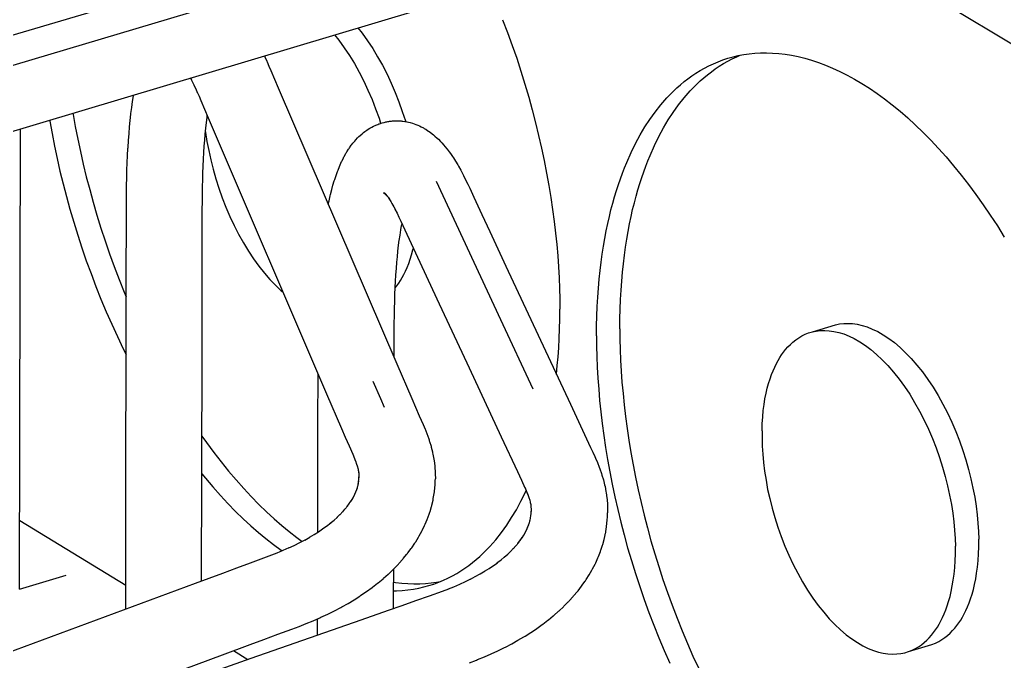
# Model space of a CAD drawing. Header units: millimetres. Extents: x -320 to 345, y -425 to 415.
# Drawn here: x 60.9 to 163.7, y -141.6 to -74.6 of the extents above; entities that cross this region are included whole.
import ezdxf

# ---------------------------------------------------------------- set-up
doc = ezdxf.new("R2010")
doc.units = ezdxf.units.MM
doc.layers.add('VISIBLE', color=7, linetype='Continuous')

msp = doc.modelspace()

# ---------------------------------------------------------------- linework, layer by layer
at = {"layer": 'VISIBLE'}
for p, q in [((-13.68, -98.24), (301.12, -4.14)), ((-13.68, -101.41), (304.65, -6.23)), ((-13.68, -108.3), (304.6, -13.06)), ((139.92, -62.33), (237.26, -120.94)), ((111.28, -74.58), (111.79, -75.92)), ((96.16, -75.43), (96.61, -76)), ((96.61, -76), (97.17, -76.77)), ((111.79, -75.92), (112.28, -77.26)), ((93.72, -76.16), (94.18, -76.73)), ((94.18, -76.73), (94.73, -77.5)), ((97.17, -76.77), (97.71, -77.58)), ((94.73, -77.5), (95.28, -78.31)), ((97.71, -77.58), (98.23, -78.44)), ((112.28, -77.26), (112.75, -78.61)), ((137.02, -78.14), (137.61, -78.08)), ((137.61, -78.08), (138.22, -78.05)), ((138.22, -78.05), (138.83, -78.04)), ((138.83, -78.04), (139.47, -78.06)), ((139.47, -78.06), (140.11, -78.11)), ((140.11, -78.11), (140.77, -78.18)), ((86.4, -78.35), (86.45, -78.46)), ((86.45, -78.46), (86.65, -78.9)), ((86.65, -78.9), (86.69, -78.98)), ((86.69, -78.98), (86.88, -79.43)), ((95.28, -78.31), (95.8, -79.17)), ((98.23, -78.44), (98.73, -79.33)), ((112.75, -78.61), (113.19, -79.96)), ((133.29, -79.18), (133.78, -78.97)), ((133.78, -78.97), (134.28, -78.78)), ((134.28, -78.78), (134.8, -78.61)), ((134.34, -79.17), (134.79, -78.91)), ((134.79, -78.91), (135.25, -78.67)), ((134.8, -78.61), (135.34, -78.46)), ((134.8, -78.61), (134.8, -78.61)), ((135.25, -78.67), (135.73, -78.45)), ((135.34, -78.46), (135.88, -78.33)), ((135.73, -78.45), (136.09, -78.29)), ((135.88, -78.33), (136.45, -78.23)), ((136.45, -78.23), (137.02, -78.14)), ((140.77, -78.18), (141.44, -78.29)), ((141.44, -78.29), (142.13, -78.43)), ((142.13, -78.43), (142.83, -78.6)), ((142.83, -78.6), (143.54, -78.81)), ((143.54, -78.81), (144.26, -79.05)), ((144.26, -79.05), (144.99, -79.32)), ((144.26, -79.05), (144.99, -79.32)), ((86.88, -79.43), (87.08, -79.89)), ((87.08, -79.89), (87.47, -80.8)), ((95.8, -79.17), (96.3, -80.06)), ((96.3, -80.06), (96.77, -80.99)), ((98.73, -79.33), (99.21, -80.26)), ((113.19, -79.96), (113.61, -81.31)), ((113.19, -79.96), (113.61, -81.31)), ((131.04, -80.45), (131.46, -80.17)), ((131.46, -80.17), (131.9, -79.9)), ((131.9, -79.9), (132.35, -79.64)), ((132.35, -79.64), (132.81, -79.4)), ((132.67, -80.32), (133.07, -80.01)), ((132.81, -79.4), (133.29, -79.18)), ((133.07, -80.01), (133.48, -79.72)), ((133.48, -79.72), (133.9, -79.44)), ((133.9, -79.44), (134.34, -79.17)), ((144.99, -79.32), (145.73, -79.63)), ((144.99, -79.32), (145.73, -79.63)), ((145.73, -79.63), (146.49, -79.98)), ((146.49, -79.98), (147.25, -80.36)), ((146.49, -79.98), (147.25, -80.36)), ((78.67, -80.66), (78.78, -80.87)), ((78.72, -80.75), (78.9, -81.1)), ((78.72, -80.75), (78.72, -80.75)), ((78.9, -81.1), (79.07, -81.44)), ((87.47, -80.8), (87.85, -81.71)), ((96.77, -80.99), (97.22, -81.94)), ((99.21, -80.26), (99.65, -81.21)), ((99.65, -81.21), (100.07, -82.18)), ((129.85, -81.37), (130.23, -81.05)), ((130.23, -81.05), (130.63, -80.74)), ((130.63, -80.74), (131.04, -80.45)), ((131.55, -81.3), (131.91, -80.97)), ((131.91, -80.97), (132.29, -80.64)), ((132.29, -80.64), (132.67, -80.32)), ((147.25, -80.36), (148.02, -80.78)), ((148.02, -80.78), (148.8, -81.24)), ((148.02, -80.78), (148.8, -81.24)), ((79.05, -81.4), (79.24, -81.81)), ((79.05, -81.4), (79.05, -81.4)), ((79.24, -81.81), (79.4, -82.17)), ((79.39, -82.15), (79.58, -82.58)), ((79.39, -82.15), (79.39, -82.15)), ((87.85, -81.71), (100.24, -110.52)), ((97.22, -81.94), (97.64, -82.91)), ((100.07, -82.18), (100.45, -83.16)), ((113.61, -81.31), (114, -82.66)), ((128.77, -82.38), (129.12, -82.03)), ((129.12, -82.03), (129.48, -81.7)), ((129.48, -81.7), (129.85, -81.37)), ((130.23, -82.73), (130.87, -82)), ((130.87, -82), (131.21, -81.65)), ((131.21, -81.65), (131.55, -81.3)), ((148.8, -81.24), (149.58, -81.74)), ((149.58, -81.74), (150.37, -82.28)), ((72.55, -83.74), (72.63, -83.13)), ((72.63, -83.13), (72.72, -82.53)), ((72.72, -82.53), (72.73, -82.46)), ((72.73, -82.46), (72.73, -82.44)), ((79.58, -82.58), (79.77, -83.02)), ((79.77, -83.02), (80.15, -83.92)), ((97.64, -82.91), (98.02, -83.89)), ((100.45, -83.16), (100.8, -84.15)), ((114, -82.66), (114.37, -84)), ((127.8, -83.46), (128.43, -82.73)), ((128.43, -82.73), (128.77, -82.38)), ((129.64, -83.48), (130.23, -82.73)), ((150.37, -82.28), (151.16, -82.86)), ((150.37, -82.28), (151.16, -82.86)), ((151.16, -82.86), (151.96, -83.48)), ((72.47, -84.38), (72.55, -83.74)), ((80.15, -83.92), (80.54, -84.83)), ((98.02, -83.89), (98.37, -84.88)), ((100.8, -84.15), (101.12, -85.15)), ((114.37, -84), (114.72, -85.34)), ((126.65, -84.99), (127.2, -84.22)), ((127.2, -84.22), (127.8, -83.46)), ((128.57, -85.05), (129.08, -84.26)), ((129.08, -84.26), (129.64, -83.48)), ((151.96, -83.48), (152.77, -84.14)), ((151.96, -83.48), (152.77, -84.14)), ((152.77, -84.14), (153.57, -84.83)), ((63.98, -85.06), (64, -85.19)), ((64, -85.19), (64.23, -86.47)), ((66.41, -84.33), (66.43, -84.47)), ((66.43, -84.47), (66.66, -85.75)), ((72.33, -85.78), (72.39, -85.1)), ((72.39, -85.1), (72.46, -84.45)), ((72.46, -84.45), (72.47, -84.38)), ((80.29, -85.89), (80.35, -85.32)), ((80.35, -85.35), (80.42, -84.77)), ((80.42, -84.77), (80.44, -84.6)), ((80.54, -84.83), (92.9, -113.65)), ((98.37, -84.88), (98.54, -85.4)), ((98.7, -85.35), (98.91, -85.3)), ((98.91, -85.3), (99, -85.27)), ((99, -85.27), (99.1, -85.25)), ((99.1, -85.25), (99.19, -85.23)), ((99.19, -85.23), (99.29, -85.22)), ((99.29, -85.22), (99.38, -85.2)), ((99.38, -85.2), (99.47, -85.19)), ((99.47, -85.19), (99.69, -85.16)), ((99.69, -85.16), (99.78, -85.15)), ((99.78, -85.15), (99.88, -85.15)), ((99.88, -85.15), (99.97, -85.14)), ((99.97, -85.14), (100.07, -85.14)), ((100.07, -85.14), (100.16, -85.14)), ((100.16, -85.14), (100.38, -85.14)), ((100.38, -85.14), (100.48, -85.14)), ((100.48, -85.14), (100.57, -85.15)), ((100.57, -85.15), (100.67, -85.15)), ((100.67, -85.15), (100.76, -85.16)), ((100.76, -85.16), (100.86, -85.18)), ((100.86, -85.18), (101.08, -85.21)), ((101.08, -85.21), (101.17, -85.22)), ((101.12, -85.15), (101.14, -85.22)), ((101.17, -85.22), (101.26, -85.24)), ((101.26, -85.24), (101.45, -85.28)), ((101.45, -85.28), (101.63, -85.33)), ((101.63, -85.33), (101.86, -85.39)), ((126.13, -85.78), (126.65, -84.99)), ((128.08, -85.88), (128.57, -85.05)), ((153.57, -84.83), (154.37, -85.57)), ((60.85, -134.04), (60.92, -85.97)), ((66.66, -85.75), (66.91, -87.04)), ((72.27, -86.47), (72.33, -85.78)), ((80.23, -86.52), (80.29, -85.89)), ((80.25, -86.28), (80.27, -86.37)), ((80.35, -85.35), (80.35, -85.35)), ((96.75, -86.37), (96.9, -86.26)), ((96.9, -86.26), (97.1, -86.12)), ((97.1, -86.12), (97.25, -86.01)), ((97.25, -86.01), (97.41, -85.91)), ((97.41, -85.91), (97.62, -85.8)), ((97.62, -85.8), (97.78, -85.71)), ((97.78, -85.71), (97.96, -85.63)), ((97.96, -85.63), (98.04, -85.59)), ((98.04, -85.59), (98.25, -85.51)), ((98.25, -85.51), (98.34, -85.47)), ((98.34, -85.47), (98.43, -85.44)), ((98.43, -85.44), (98.52, -85.41)), ((98.52, -85.41), (98.61, -85.38)), ((98.61, -85.38), (98.7, -85.35)), ((101.86, -85.39), (102.04, -85.45)), ((102.04, -85.45), (102.21, -85.51)), ((102.21, -85.51), (102.44, -85.6)), ((102.44, -85.6), (102.61, -85.68)), ((102.61, -85.68), (102.78, -85.76)), ((102.78, -85.76), (103, -85.88)), ((103, -85.88), (103.08, -85.93)), ((103.08, -85.93), (103.17, -85.97)), ((103.17, -85.97), (103.25, -86.02)), ((103.25, -86.02), (103.47, -86.17)), ((103.47, -86.17), (103.55, -86.22)), ((103.55, -86.22), (103.7, -86.33)), ((103.7, -86.33), (103.93, -86.5)), ((114.72, -85.34), (115.04, -86.67)), ((114.72, -85.34), (115.04, -86.67)), ((125.64, -86.61), (126.13, -85.78)), ((127.6, -86.77), (128.08, -85.88)), ((154.37, -85.57), (155.18, -86.35)), ((155.18, -86.35), (155.98, -87.16)), ((64.23, -86.47), (64.48, -87.77)), ((66.91, -87.04), (67.19, -88.34)), ((72.17, -87.91), (72.21, -87.18)), ((72.21, -87.18), (72.27, -86.47)), ((80.13, -87.77), (80.18, -87.15)), ((80.17, -87.17), (80.23, -86.52)), ((80.17, -87.17), (80.17, -87.17)), ((80.27, -86.37), (80.41, -87.3)), ((80.41, -87.3), (80.59, -88.25)), ((95.64, -87.48), (95.83, -87.26)), ((95.83, -87.26), (95.95, -87.12)), ((95.95, -87.12), (96.14, -86.92)), ((96.14, -86.92), (96.27, -86.79)), ((96.27, -86.79), (96.41, -86.66)), ((96.41, -86.66), (96.6, -86.49)), ((96.6, -86.49), (96.75, -86.37)), ((103.93, -86.5), (104.07, -86.62)), ((104.07, -86.62), (104.21, -86.74)), ((104.21, -86.74), (104.44, -86.94)), ((104.44, -86.94), (104.57, -87.07)), ((104.57, -87.07), (104.79, -87.29)), ((104.79, -87.29), (104.92, -87.43)), ((115.04, -86.67), (115.34, -87.99)), ((115.04, -86.67), (115.34, -87.99)), ((125.16, -87.5), (125.64, -86.61)), ((127.12, -87.73), (127.6, -86.77)), ((155.98, -87.16), (156.78, -88.02)), ((64.48, -87.77), (64.76, -89.07)), ((67.19, -88.34), (67.49, -89.66)), ((72.12, -88.77), (72.16, -88.03)), ((72.16, -88.03), (72.17, -87.91)), ((80.08, -88.45), (80.13, -87.77)), ((80.59, -88.25), (80.8, -89.22)), ((94.97, -88.45), (95.02, -88.38)), ((95.02, -88.38), (95.19, -88.1)), ((95.19, -88.1), (95.24, -88.03)), ((95.24, -88.03), (95.29, -87.95)), ((95.29, -87.95), (95.47, -87.7)), ((95.47, -87.7), (95.53, -87.63)), ((95.53, -87.63), (95.64, -87.48)), ((104.92, -87.43), (105.14, -87.68)), ((105.14, -87.68), (105.26, -87.82)), ((105.26, -87.82), (105.49, -88.09)), ((105.49, -88.09), (105.71, -88.39)), ((105.71, -88.39), (105.82, -88.54)), ((115.34, -87.99), (115.62, -89.3)), ((124.69, -88.46), (125.16, -87.5)), ((126.67, -88.77), (127.12, -87.73)), ((156.78, -88.02), (157.58, -88.91)), ((64.76, -89.07), (65.06, -90.39)), ((72.08, -89.53), (72.12, -88.77)), ((80.01, -89.86), (80.05, -89.14)), ((80.05, -89.14), (80.08, -88.45)), ((80.8, -89.22), (81.05, -90.2)), ((94.31, -89.75), (94.47, -89.4)), ((94.47, -89.4), (94.51, -89.32)), ((94.51, -89.32), (94.67, -88.99)), ((94.67, -88.99), (94.71, -88.91)), ((94.71, -88.91), (94.76, -88.83)), ((94.76, -88.83), (94.92, -88.53)), ((94.92, -88.53), (94.97, -88.45)), ((105.82, -88.54), (106.04, -88.86)), ((106.04, -88.86), (106.14, -89.01)), ((106.14, -89.01), (106.36, -89.37)), ((106.36, -89.37), (106.59, -89.75)), ((115.62, -89.3), (115.87, -90.6)), ((124.23, -89.5), (124.69, -88.46)), ((126.22, -89.88), (126.44, -89.31)), ((126.44, -89.31), (126.67, -88.77)), ((157.58, -88.91), (158.37, -89.84)), ((65.06, -90.39), (65.38, -91.71)), ((67.49, -89.66), (67.81, -90.98)), ((72.03, -91.09), (72.05, -90.31)), ((72.05, -90.31), (72.08, -89.53)), ((79.98, -90.59), (80.01, -89.86)), ((81.05, -90.2), (81.33, -91.19)), ((93.89, -90.84), (94.03, -90.45)), ((94.03, -90.45), (94.09, -90.28)), ((94.09, -90.28), (94.24, -89.91)), ((94.24, -89.91), (94.31, -89.75)), ((106.59, -89.75), (106.68, -89.89)), ((106.68, -89.89), (106.9, -90.29)), ((106.9, -90.29), (107.12, -90.71)), ((123.79, -90.61), (124.01, -90.04)), ((124.01, -90.04), (124.23, -89.5)), ((125.8, -91.07), (126.01, -90.46)), ((126.01, -90.46), (126.22, -89.88)), ((158.37, -89.84), (159.15, -90.8)), ((67.81, -90.98), (68.16, -92.32)), ((72.01, -91.89), (72.03, -91.09)), ((79.95, -92.04), (79.96, -91.28)), ((79.96, -91.28), (79.99, -90.54)), ((79.98, -90.59), (79.98, -90.59)), ((81.33, -91.19), (81.64, -92.18)), ((93.56, -91.87), (93.7, -91.42)), ((93.7, -91.42), (93.75, -91.26)), ((93.75, -91.26), (93.89, -90.84)), ((104.35, -91.46), (111.07, -105.9)), ((107.12, -90.71), (107.19, -90.86)), ((107.19, -90.86), (107.41, -91.29)), ((107.41, -91.29), (107.63, -91.74)), ((115.87, -90.6), (116.1, -91.88)), ((123.36, -91.8), (123.57, -91.19)), ((123.57, -91.19), (123.79, -90.61)), ((125.6, -91.69), (125.8, -91.07)), ((159.15, -90.8), (159.93, -91.8)), ((65.38, -91.71), (65.73, -93.04)), ((68.16, -92.32), (68.53, -93.65)), ((72, -92.7), (72.01, -91.89)), ((79.94, -92.82), (79.95, -92.04)), ((81.64, -92.18), (81.99, -93.17)), ((93.31, -92.82), (93.43, -92.33)), ((93.43, -92.33), (93.56, -91.87)), ((107.63, -91.74), (107.84, -92.19)), ((107.84, -92.19), (108.26, -93.1)), ((116.1, -91.88), (116.31, -93.15)), ((122.97, -93.07), (123.16, -92.42)), ((123.16, -92.42), (123.36, -91.8)), ((125.21, -93.01), (125.4, -92.34)), ((125.4, -92.34), (125.6, -91.69)), ((159.93, -91.8), (160.7, -92.83)), ((65.73, -93.04), (66.1, -94.38)), ((71.99, -93.51), (72, -92.7)), ((71.99, -94.33), (71.99, -93.51)), ((79.93, -93.6), (79.94, -92.82)), ((81.99, -93.17), (82.38, -94.15)), ((81.99, -93.17), (82.38, -94.15)), ((93.07, -93.85), (93.15, -93.49)), ((93.15, -93.49), (93.27, -92.98)), ((93.27, -92.98), (93.31, -92.82)), ((98.84, -92.61), (99, -92.75)), ((98.84, -92.61), (98.84, -92.61)), ((98.89, -92.64), (99.05, -92.8)), ((98.89, -92.64), (98.89, -92.64)), ((98.91, -92.69), (99.01, -92.76)), ((98.91, -92.69), (98.91, -92.69)), ((98.94, -92.7), (99, -92.75)), ((98.94, -92.7), (98.94, -92.7)), ((98.96, -92.7), (99.13, -92.89)), ((98.96, -92.7), (98.96, -92.7)), ((99.03, -92.77), (99.22, -93)), ((99.03, -92.77), (99.03, -92.77)), ((99.22, -93), (99.32, -93.13)), ((99.31, -93.12), (99.45, -93.32)), ((99.31, -93.12), (99.31, -93.12)), ((99.41, -93.26), (99.61, -93.57)), ((99.41, -93.26), (99.41, -93.26)), ((99.52, -93.42), (99.72, -93.76)), ((99.52, -93.42), (99.52, -93.42)), ((108.26, -93.1), (109.1, -94.91)), ((116.31, -93.15), (116.5, -94.41)), ((122.78, -93.74), (122.97, -93.07)), ((125.03, -93.7), (125.21, -93.01)), ((160.7, -92.83), (161.46, -93.9)), ((66.1, -94.38), (66.49, -95.72)), ((68.53, -93.65), (68.92, -95)), ((71.99, -95.15), (71.99, -94.33)), ((79.92, -94.4), (79.93, -93.6)), ((79.92, -95.2), (79.92, -94.4)), ((82.38, -94.15), (82.79, -95.12)), ((99.72, -93.76), (99.92, -94.13)), ((99.92, -94.13), (100.08, -94.43)), ((100.04, -94.36), (100.25, -94.77)), ((100.04, -94.36), (100.04, -94.36)), ((116.5, -94.41), (116.66, -95.64)), ((122.42, -95.15), (122.59, -94.43)), ((122.59, -94.43), (122.78, -93.74)), ((124.69, -95.15), (124.85, -94.41)), ((124.85, -94.41), (125.03, -93.7)), ((161.46, -93.9), (162.2, -95)), ((68.92, -95), (69.34, -96.34)), ((71.99, -95.97), (71.99, -95.15)), ((79.92, -96.01), (79.92, -95.2)), ((82.79, -95.12), (83.24, -96.07)), ((100.25, -94.77), (100.45, -95.19)), ((100.45, -95.19), (100.66, -95.62)), ((109.1, -94.91), (109.94, -96.71)), ((122.25, -95.88), (122.42, -95.15)), ((124.53, -95.91), (124.69, -95.15)), ((162.2, -95), (162.94, -96.12)), ((66.49, -95.72), (66.91, -97.07)), ((69.34, -96.34), (69.78, -97.69)), ((71.99, -97.6), (71.99, -95.97)), ((79.92, -97.63), (79.92, -96.01)), ((83.24, -96.07), (83.71, -96.99)), ((100.57, -97.07), (100.66, -96.53)), ((100.66, -95.62), (101.07, -96.51)), ((100.66, -96.53), (100.73, -96.09)), ((100.72, -96.15), (100.78, -95.88)), ((100.72, -96.15), (100.72, -96.15)), ((101.07, -96.51), (104.42, -103.72)), ((116.66, -95.64), (116.8, -96.86)), ((122.09, -96.64), (122.25, -95.88)), ((124.38, -96.69), (124.53, -95.91)), ((162.94, -96.12), (163.66, -97.28)), ((66.91, -97.07), (67.35, -98.41)), ((71.98, -99.23), (71.99, -97.6)), ((79.92, -99.26), (79.92, -97.63)), ((83.71, -96.99), (84.21, -97.88)), ((100.42, -98.14), (100.49, -97.62)), ((100.49, -97.63), (100.57, -97.07)), ((100.49, -97.63), (100.49, -97.63)), ((109.94, -96.71), (111.62, -100.32)), ((116.8, -96.86), (116.93, -98.06)), ((116.8, -96.86), (116.93, -98.06)), ((121.8, -98.23), (121.94, -97.42)), ((121.94, -97.42), (122.09, -96.64)), ((124.11, -98.33), (124.24, -97.5)), ((124.24, -97.5), (124.38, -96.69)), ((67.35, -98.41), (67.81, -99.76)), ((69.78, -97.69), (70.24, -99.03)), ((84.21, -97.88), (84.73, -98.74)), ((100.35, -98.74), (100.42, -98.14)), ((101.78, -99.13), (101.91, -98.63)), ((101.91, -98.63), (101.96, -98.43)), ((116.93, -98.06), (117.03, -99.24)), ((116.93, -98.06), (117.03, -99.24)), ((121.67, -99.06), (121.8, -98.23)), ((123.99, -99.18), (124.11, -98.33)), ((70.24, -99.03), (70.73, -100.37)), ((71.98, -102.48), (71.98, -99.23)), ((79.91, -102.51), (79.92, -99.26)), ((84.73, -98.74), (85.27, -99.55)), ((85.27, -99.55), (85.83, -100.32)), ((100.24, -99.92), (100.29, -99.34)), ((100.29, -99.35), (100.35, -98.74)), ((100.29, -99.35), (100.29, -99.35)), ((101.47, -100.04), (101.63, -99.6)), ((101.63, -99.6), (101.78, -99.13)), ((117.03, -99.24), (117.11, -100.39)), ((121.56, -99.91), (121.67, -99.06)), ((123.89, -100.06), (123.99, -99.18)), ((67.81, -99.76), (68.3, -101.1)), ((70.73, -100.37), (71.23, -101.7)), ((85.83, -100.32), (86.4, -101.04)), ((100.13, -101.23), (100.18, -100.57)), ((100.18, -100.57), (100.24, -99.92)), ((101.14, -100.83), (101.31, -100.45)), ((101.31, -100.45), (101.47, -100.04)), ((111.62, -100.32), (114.98, -107.53)), ((117.11, -100.39), (117.17, -101.53)), ((121.45, -100.79), (121.56, -99.91)), ((123.79, -100.96), (123.89, -100.06)), ((68.3, -101.1), (68.8, -102.43)), ((71.23, -101.7), (71.76, -103.03)), ((86.4, -101.04), (86.98, -101.71)), ((86.4, -101.04), (86.98, -101.71)), ((86.98, -101.71), (87.56, -102.32)), ((100.09, -101.91), (100.13, -101.23)), ((100.61, -101.81), (100.79, -101.51)), ((100.79, -101.51), (100.97, -101.18)), ((100.97, -101.18), (101.14, -100.83)), ((117.17, -101.53), (117.22, -102.64)), ((121.28, -102.61), (121.36, -101.69)), ((121.36, -101.69), (121.45, -100.79)), ((123.71, -101.88), (123.79, -100.96)), ((68.8, -102.43), (69.34, -103.76)), ((71.97, -108.98), (71.98, -102.48)), ((79.9, -109.01), (79.91, -102.51)), ((87.56, -102.32), (88.15, -102.88)), ((87.56, -102.32), (88.15, -102.88)), ((100.03, -103.27), (100.06, -102.56)), ((100.06, -102.56), (100.09, -101.88)), ((100.06, -102.6), (100.22, -102.39)), ((100.09, -101.91), (100.09, -101.91)), ((100.22, -102.39), (100.43, -102.1)), ((100.43, -102.1), (100.61, -101.81)), ((117.22, -102.64), (117.24, -103.73)), ((121.21, -103.56), (121.28, -102.61)), ((123.64, -102.83), (123.71, -101.88)), ((69.34, -103.76), (69.89, -105.08)), ((71.76, -103.03), (71.98, -103.54)), ((88.15, -102.88), (88.36, -103.05)), ((88.15, -102.88), (88.36, -103.05)), ((100.01, -104), (100.03, -103.27)), ((104.42, -103.72), (107.78, -110.94)), ((117.24, -103.73), (117.25, -104.8)), ((121.15, -104.54), (121.21, -103.56)), ((123.55, -104.8), (123.59, -103.8)), ((123.59, -103.8), (123.64, -102.83)), ((99.98, -105.5), (99.99, -104.74)), ((99.99, -104.74), (100.01, -104)), ((117.25, -105.85), (117.25, -104.8)), ((121.12, -105.53), (121.15, -104.54)), ((123.53, -105.82), (123.55, -104.8)), ((69.89, -105.08), (70.46, -106.39)), ((99.97, -106.27), (99.98, -105.5)), ((117.22, -106.87), (117.25, -105.85)), ((121.09, -106.55), (121.12, -105.53)), ((123.52, -106.87), (123.53, -105.82)), ((70.46, -106.39), (71.05, -107.68)), ((99.96, -107), (99.97, -106.23)), ((99.97, -106.27), (99.97, -106.27)), ((111.07, -105.9), (114.43, -113.12)), ((111.07, -105.9), (114.43, -113.12)), ((117.18, -107.87), (117.22, -106.87)), ((121.08, -107.6), (121.09, -106.55)), ((123.52, -106.87), (123.53, -107.94)), ((143.62, -107.18), (146.05, -106.45)), ((146.05, -106.45), (146.46, -106.36)), ((146.05, -106.45), (146.05, -106.45)), ((146.46, -106.36), (146.89, -106.31)), ((146.89, -106.31), (147.34, -106.3)), ((147.34, -106.3), (147.81, -106.32)), ((147.81, -106.32), (148.3, -106.39)), ((148.3, -106.39), (148.81, -106.51)), ((148.81, -106.51), (149.34, -106.67)), ((149.34, -106.67), (149.88, -106.89)), ((149.88, -106.89), (150.44, -107.16)), ((71.05, -107.68), (71.67, -108.96)), ((99.96, -107.78), (99.96, -107)), ((99.96, -109.36), (99.96, -107.78)), ((114.98, -107.53), (118.35, -114.75)), ((117.13, -108.84), (117.18, -107.87)), ((121.08, -107.6), (121.09, -108.67)), ((123.53, -107.94), (123.56, -109.03)), ((141.88, -108.02), (142.19, -107.81)), ((142.19, -107.81), (142.51, -107.61)), ((142.51, -107.61), (142.86, -107.44)), ((142.86, -107.44), (143.23, -107.3)), ((143.23, -107.3), (143.62, -107.18)), ((143.62, -107.18), (144.02, -107.1)), ((144.02, -107.1), (144.45, -107.05)), ((144.45, -107.05), (144.91, -107.03)), ((144.91, -107.03), (145.38, -107.06)), ((145.38, -107.06), (145.87, -107.13)), ((145.87, -107.13), (146.38, -107.24)), ((146.38, -107.24), (146.9, -107.4)), ((146.9, -107.4), (147.45, -107.62)), ((147.45, -107.62), (148, -107.89)), ((148, -107.89), (148.57, -108.22)), ((150.44, -107.16), (151.01, -107.48)), ((151.01, -107.48), (151.59, -107.87)), ((151.59, -107.87), (152.18, -108.31)), ((71.67, -108.96), (71.97, -109.56)), ((117.06, -109.79), (117.13, -108.84)), ((121.09, -108.67), (121.12, -109.76)), ((140.83, -109.02), (141.07, -108.75)), ((141.07, -108.75), (141.32, -108.49)), ((141.32, -108.49), (141.59, -108.25)), ((141.59, -108.25), (141.88, -108.02)), ((148.57, -108.22), (149.15, -108.6)), ((149.15, -108.6), (149.74, -109.04)), ((152.18, -108.31), (152.77, -108.81)), ((152.77, -108.81), (153.36, -109.37)), ((71.95, -121.97), (71.97, -108.98)), ((79.88, -122), (79.9, -109.01)), ((99.96, -109.87), (99.96, -109.36)), ((116.98, -110.71), (117.06, -109.79)), ((121.12, -109.76), (121.16, -110.87)), ((123.56, -109.03), (123.6, -110.14)), ((140.04, -110.17), (140.22, -109.87)), ((140.22, -109.87), (140.41, -109.58)), ((140.41, -109.58), (140.61, -109.3)), ((140.61, -109.3), (140.83, -109.02)), ((149.74, -109.04), (150.33, -109.54)), ((150.33, -109.54), (150.92, -110.1)), ((153.36, -109.37), (153.95, -109.98)), ((153.95, -109.98), (154.54, -110.65)), ((100.24, -110.52), (101.79, -114.13)), ((107.78, -110.94), (111.14, -118.16)), ((116.89, -111.61), (116.98, -110.71)), ((121.16, -110.87), (121.23, -112.01)), ((123.6, -110.14), (123.66, -111.28)), ((139.52, -111.24), (139.69, -110.86)), ((139.69, -110.86), (139.86, -110.5)), ((139.86, -110.5), (140.04, -110.17)), ((150.92, -110.1), (151.51, -110.71)), ((151.51, -110.71), (152.1, -111.39)), ((154.54, -110.65), (155.11, -111.37)), ((92.01, -112.55), (92.01, -111.57)), ((116.89, -111.62), (116.89, -111.61)), ((121.23, -112.01), (121.31, -113.17)), ((123.66, -111.28), (123.74, -112.43)), ((139.2, -112.09), (139.35, -111.65)), ((139.35, -111.65), (139.52, -111.24)), ((152.1, -111.39), (152.67, -112.11)), ((155.11, -111.37), (155.67, -112.15)), ((92, -115.73), (92.01, -112.55)), ((97.74, -112.33), (98.53, -114.14)), ((97.74, -112.33), (98.53, -114.14)), ((123.74, -112.43), (123.85, -113.61)), ((138.79, -113.59), (138.91, -113.06)), ((138.91, -113.06), (139.05, -112.56)), ((139.05, -112.56), (139.2, -112.09)), ((152.67, -112.11), (153.23, -112.88)), ((153.23, -112.88), (153.78, -113.7)), ((155.67, -112.15), (156.22, -112.97)), ((156.22, -112.97), (156.74, -113.83)), ((92.9, -113.65), (94.45, -117.27)), ((121.31, -113.17), (121.41, -114.34)), ((123.85, -113.61), (123.97, -114.81)), ((138.67, -114.16), (138.79, -113.59)), ((153.78, -113.7), (154.3, -114.56)), ((156.74, -113.83), (157.25, -114.72)), ((98.53, -114.14), (98.92, -115.04)), ((98.53, -114.14), (98.92, -115.04)), ((101.79, -114.13), (102.58, -115.94)), ((118.35, -114.75), (120.03, -118.36)), ((121.41, -114.34), (121.53, -115.54)), ((123.97, -114.81), (124.11, -116.03)), ((138.49, -115.4), (138.57, -114.76)), ((138.57, -114.76), (138.67, -114.16)), ((154.3, -114.56), (154.81, -115.46)), ((157.25, -114.72), (157.72, -115.65)), ((91.99, -122.08), (92, -115.73)), ((102.58, -115.94), (102.98, -116.87)), ((121.53, -115.54), (121.68, -116.76)), ((124.11, -116.03), (124.27, -117.26)), ((138.38, -116.78), (138.43, -116.07)), ((138.43, -116.07), (138.49, -115.4)), ((154.81, -115.46), (155.28, -116.39)), ((157.72, -115.65), (158.17, -116.61)), ((102.98, -116.87), (103.18, -117.34)), ((121.68, -116.76), (121.84, -117.99)), ((138.36, -117.53), (138.38, -116.78)), ((155.28, -116.39), (155.73, -117.34)), ((158.17, -116.61), (158.59, -117.58)), ((79.88, -118.07), (80.36, -118.75)), ((94.45, -117.27), (94.85, -118.17)), ((94.85, -118.17), (95.24, -119.07)), ((103.18, -117.34), (103.21, -117.42)), ((103.21, -117.42), (103.4, -117.9)), ((103.4, -117.9), (103.43, -117.98)), ((103.43, -117.98), (103.6, -118.47)), ((111.14, -118.16), (112.82, -121.78)), ((121.84, -117.99), (122.03, -119.25)), ((124.27, -117.26), (124.46, -118.51)), ((138.36, -117.53), (138.36, -118.3)), ((155.73, -117.34), (156.15, -118.32)), ((158.59, -117.58), (158.98, -118.57)), ((80.36, -118.75), (81.12, -119.77)), ((95.24, -119.07), (95.62, -119.95)), ((103.6, -118.47), (103.62, -118.55)), ((103.62, -118.55), (103.65, -118.63)), ((103.65, -118.63), (103.8, -119.13)), ((103.8, -119.13), (103.82, -119.21)), ((103.82, -119.21), (103.95, -119.72)), ((120.03, -118.36), (120.47, -119.27)), ((122.03, -119.25), (122.23, -120.52)), ((124.46, -118.51), (124.67, -119.78)), ((138.36, -118.3), (138.38, -119.12)), ((138.38, -119.12), (138.44, -119.96)), ((156.15, -118.32), (156.54, -119.3)), ((158.98, -118.57), (159.33, -119.56)), ((81.12, -119.77), (81.89, -120.77)), ((95.62, -119.95), (95.92, -120.68)), ((103.95, -119.72), (103.97, -119.8)), ((103.97, -119.8), (104, -119.96)), ((104, -119.96), (104.1, -120.47)), ((120.47, -119.27), (120.69, -119.74)), ((120.69, -119.74), (120.9, -120.21)), ((120.9, -120.21), (120.97, -120.36)), ((124.67, -119.78), (124.9, -121.07)), ((138.44, -119.96), (138.52, -120.84)), ((156.54, -119.3), (156.89, -120.3)), ((159.33, -119.56), (159.65, -120.56)), ((81.89, -120.77), (82.67, -121.72)), ((95.91, -120.65), (96.03, -121)), ((95.91, -120.65), (95.91, -120.65)), ((96, -120.91), (96.12, -121.28)), ((96, -120.91), (96, -120.91)), ((96.09, -121.16), (96.18, -121.54)), ((96.09, -121.16), (96.09, -121.16)), ((104.1, -120.47), (104.12, -120.64)), ((104.12, -120.64), (104.19, -121.16)), ((104.19, -121.16), (104.21, -121.33)), ((120.97, -120.36), (121.18, -120.84)), ((121.18, -120.84), (121.37, -121.33)), ((122.23, -120.52), (122.46, -121.8)), ((124.9, -121.07), (125.15, -122.36)), ((138.52, -120.84), (138.63, -121.74)), ((156.89, -120.3), (157.21, -121.3)), ((157.21, -121.3), (157.49, -122.29)), ((159.65, -120.56), (159.93, -121.56)), ((71.92, -136.13), (71.95, -121.97)), ((79.85, -133.19), (79.88, -122)), ((79.88, -122.01), (80.24, -122.45)), ((82.67, -121.72), (83.45, -122.65)), ((91.98, -128.12), (91.99, -122.08)), ((96.16, -121.4), (96.23, -121.78)), ((96.16, -121.4), (96.16, -121.4)), ((96.21, -121.64), (96.26, -122)), ((96.21, -121.64), (96.21, -121.64)), ((96.25, -121.87), (96.27, -122.21)), ((96.25, -121.87), (96.25, -121.87)), ((96.27, -122.1), (96.28, -122.43)), ((96.27, -122.1), (96.27, -122.1)), ((96.27, -122.65), (96.28, -122.33)), ((96.28, -122.33), (96.28, -122.33)), ((104.21, -121.33), (104.25, -121.85)), ((104.25, -121.85), (104.25, -122.01)), ((104.25, -122.01), (104.26, -122.54)), ((112.82, -121.78), (113.25, -122.67)), ((121.37, -121.33), (121.43, -121.49)), ((121.43, -121.49), (121.61, -121.99)), ((121.61, -121.99), (121.65, -122.14)), ((121.65, -122.14), (121.81, -122.65)), ((122.46, -121.8), (122.72, -123.1)), ((138.63, -121.74), (138.78, -122.67)), ((157.49, -122.29), (157.74, -123.27)), ((159.93, -121.56), (160.18, -122.54)), ((80.24, -122.45), (81.02, -123.38)), ((83.45, -122.65), (84.24, -123.53)), ((96.08, -123.57), (96.17, -123.25)), ((96.15, -123.33), (96.22, -123.02)), ((96.17, -123.25), (96.17, -123.25)), ((96.2, -123.1), (96.25, -122.79)), ((96.22, -123.02), (96.22, -123.02)), ((96.24, -122.87), (96.28, -122.56)), ((96.25, -122.79), (96.25, -122.79)), ((96.28, -122.56), (96.28, -122.56)), ((104.21, -123.39), (104.23, -123.23)), ((104.23, -123.23), (104.25, -122.7)), ((104.25, -122.7), (104.26, -122.54)), ((113.25, -122.67), (113.61, -123.46)), ((121.81, -122.65), (121.93, -123.16)), ((121.93, -123.16), (121.97, -123.32)), ((121.97, -123.32), (122.07, -123.84)), ((122.72, -123.1), (122.99, -124.41)), ((125.15, -122.36), (125.43, -123.67)), ((138.78, -122.67), (138.95, -123.63)), ((157.74, -123.27), (157.95, -124.25)), ((160.18, -122.54), (160.39, -123.51)), ((81.02, -123.38), (81.81, -124.26)), ((81.81, -124.26), (82.6, -125.11)), ((84.24, -123.53), (85.03, -124.38)), ((85.03, -124.38), (85.82, -125.2)), ((95.62, -124.58), (95.78, -124.28)), ((95.76, -124.32), (95.93, -123.97)), ((95.78, -124.28), (95.78, -124.28)), ((95.89, -124.07), (96.03, -123.73)), ((95.93, -123.97), (95.93, -123.97)), ((95.99, -123.81), (96.11, -123.49)), ((96.03, -123.73), (96.03, -123.73)), ((96.11, -123.49), (96.11, -123.49)), ((104.04, -124.6), (104.13, -124.08)), ((104.13, -124.08), (104.14, -124)), ((104.14, -124), (104.15, -123.91)), ((104.15, -123.91), (104.21, -123.39)), ((113.19, -124.87), (113.66, -123.91)), ((113.58, -123.39), (113.92, -124.2)), ((113.58, -123.39), (113.58, -123.39)), ((113.66, -123.91), (113.73, -123.74)), ((113.88, -124.08), (114.03, -124.49)), ((113.88, -124.08), (113.88, -124.08)), ((122.07, -123.84), (122.1, -124.01)), ((122.1, -124.01), (122.16, -124.53)), ((125.43, -123.67), (125.73, -124.99)), ((138.95, -123.63), (139.17, -124.6)), ((157.95, -124.25), (158.13, -125.2)), ((160.39, -123.51), (160.57, -124.46)), ((82.6, -125.11), (83.39, -125.93)), ((85.82, -125.2), (86.62, -125.97)), ((94.81, -125.71), (95.12, -125.34)), ((95.06, -125.41), (95.3, -125.09)), ((95.12, -125.34), (95.12, -125.34)), ((95.27, -125.12), (95.46, -124.84)), ((95.3, -125.09), (95.3, -125.09)), ((95.45, -124.86), (95.66, -124.53)), ((95.46, -124.84), (95.46, -124.84)), ((95.66, -124.53), (95.66, -124.53)), ((103.84, -125.44), (103.87, -125.36)), ((103.87, -125.36), (103.89, -125.28)), ((103.89, -125.28), (104.01, -124.76)), ((104.01, -124.76), (104.02, -124.68)), ((104.02, -124.68), (104.04, -124.6)), ((112.71, -125.76), (113.19, -124.87)), ((114.03, -124.49), (114.11, -124.75)), ((114.11, -124.74), (114.17, -124.99)), ((114.17, -124.99), (114.21, -125.23)), ((114.21, -125.23), (114.24, -125.46)), ((122.16, -124.53), (122.19, -124.69)), ((122.19, -124.69), (122.22, -125.21)), ((122.22, -125.21), (122.23, -125.38)), ((122.23, -125.38), (122.24, -125.9)), ((122.99, -124.41), (123.29, -125.73)), ((125.73, -124.99), (126.05, -126.32)), ((139.17, -124.6), (139.41, -125.58)), ((158.13, -125.2), (158.27, -126.13)), ((160.57, -124.46), (160.71, -125.4)), ((160.71, -125.4), (160.82, -126.3)), ((83.39, -125.93), (84.19, -126.7)), ((86.62, -125.97), (87.41, -126.7)), ((93.97, -126.58), (94.29, -126.27)), ((94.28, -126.29), (94.59, -125.96)), ((94.58, -125.97), (94.81, -125.71)), ((94.59, -125.96), (94.59, -125.96)), ((103.46, -126.62), (103.64, -126.11)), ((103.64, -126.11), (103.67, -126.03)), ((103.67, -126.03), (103.7, -125.95)), ((103.7, -125.95), (103.84, -125.44)), ((112.22, -126.58), (112.71, -125.76)), ((114.19, -126.65), (114.23, -126.38)), ((114.23, -126.41), (114.25, -126.15)), ((114.23, -126.38), (114.23, -126.38)), ((114.24, -125.46), (114.26, -125.69)), ((114.25, -126.17), (114.26, -125.92)), ((114.25, -126.15), (114.25, -126.15)), ((114.26, -125.69), (114.26, -125.93)), ((114.26, -125.92), (114.26, -125.92)), ((122.22, -126.59), (122.24, -126.07)), ((122.24, -125.9), (122.24, -126.07)), ((123.29, -125.73), (123.62, -127.05)), ((126.05, -126.32), (126.4, -127.66)), ((139.41, -125.58), (139.7, -126.57)), ((158.27, -126.13), (158.39, -127.04)), ((160.82, -126.3), (160.91, -127.18)), ((60.86, -126.89), (71.93, -133.63)), ((60.86, -126.89), (60.86, -126.89)), ((84.19, -126.7), (84.99, -127.43)), ((84.99, -127.43), (85.78, -128.13)), ((87.41, -126.7), (88.21, -127.4)), ((88.21, -127.4), (89, -128.05)), ((92.48, -127.77), (92.94, -127.44)), ((92.89, -127.48), (93.33, -127.14)), ((92.94, -127.44), (92.94, -127.44)), ((93.28, -127.18), (93.69, -126.84)), ((93.33, -127.14), (93.33, -127.14)), ((93.64, -126.88), (94.03, -126.53)), ((93.69, -126.84), (93.69, -126.84)), ((94.03, -126.53), (94.03, -126.53)), ((102.89, -127.92), (103.13, -127.42)), ((103.13, -127.42), (103.16, -127.35)), ((103.16, -127.35), (103.2, -127.27)), ((103.2, -127.27), (103.4, -126.77)), ((103.4, -126.77), (103.44, -126.69)), ((103.44, -126.69), (103.46, -126.62)), ((111.15, -128.14), (111.71, -127.37)), ((111.71, -127.37), (112.22, -126.58)), ((113.89, -127.62), (114.01, -127.32)), ((113.99, -127.37), (114.09, -127.08)), ((114.01, -127.32), (114.01, -127.32)), ((114.07, -127.12), (114.17, -126.77)), ((114.14, -126.88), (114.2, -126.62)), ((114.17, -126.77), (114.17, -126.77)), ((114.2, -126.62), (114.2, -126.62)), ((122.13, -127.53), (122.14, -127.44)), ((122.14, -127.44), (122.16, -127.28)), ((122.16, -127.28), (122.21, -126.76)), ((122.21, -126.76), (122.22, -126.59)), ((123.62, -127.05), (123.96, -128.39)), ((139.7, -126.57), (140.01, -127.57)), ((158.39, -127.04), (158.47, -127.91)), ((160.91, -127.18), (160.96, -128.03)), ((85.78, -128.13), (86.57, -128.78)), ((89, -128.05), (89.8, -128.67)), ((91.12, -128.64), (91.61, -128.35)), ((91.6, -128.36), (92.06, -128.06)), ((91.61, -128.35), (91.61, -128.35)), ((92.06, -128.06), (92.48, -127.77)), ((92.06, -128.06), (92.06, -128.06)), ((102.54, -128.56), (102.58, -128.49)), ((102.58, -128.49), (102.85, -127.99)), ((102.85, -127.99), (102.89, -127.92)), ((110.56, -128.89), (111.15, -128.14)), ((113.32, -128.68), (113.48, -128.42)), ((113.48, -128.42), (113.7, -128.04)), ((113.63, -128.16), (113.82, -127.8)), ((113.7, -128.04), (113.7, -128.04)), ((113.77, -127.89), (113.92, -127.56)), ((113.82, -127.8), (113.82, -127.8)), ((113.92, -127.56), (113.92, -127.56)), ((121.91, -128.72), (122.02, -128.21)), ((122.02, -128.21), (122.04, -128.13)), ((122.04, -128.13), (122.05, -128.04)), ((122.05, -128.04), (122.13, -127.53)), ((123.96, -128.39), (124.33, -129.74)), ((126.4, -127.66), (126.77, -129)), ((140.01, -127.57), (140.37, -128.56)), ((158.47, -127.91), (158.52, -128.76)), ((160.96, -128.03), (160.99, -128.84)), ((86.57, -128.78), (87.37, -129.4)), ((87.37, -129.4), (88.15, -129.98)), ((88.97, -129.74), (89.5, -129.49)), ((89.5, -129.49), (90.09, -129.2)), ((89.8, -128.67), (90.34, -129.07)), ((90.09, -129.2), (90.66, -128.9)), ((90.61, -128.93), (91.15, -128.63)), ((90.66, -128.9), (90.66, -128.9)), ((91.15, -128.63), (91.15, -128.63)), ((101.79, -129.73), (102.12, -129.25)), ((102.12, -129.25), (102.16, -129.19)), ((102.16, -129.19), (102.2, -129.12)), ((102.2, -129.12), (102.5, -128.63)), ((102.5, -128.63), (102.54, -128.56)), ((109.93, -129.61), (110.56, -128.89)), ((112.38, -129.84), (112.66, -129.53)), ((112.66, -129.53), (112.97, -129.17)), ((112.88, -129.27), (113.16, -128.91)), ((112.97, -129.17), (112.97, -129.17)), ((113.11, -128.97), (113.33, -128.67)), ((113.16, -128.91), (113.16, -128.91)), ((113.33, -128.67), (113.33, -128.67)), ((121.54, -129.98), (121.7, -129.47)), ((121.7, -129.47), (121.73, -129.39)), ((121.73, -129.39), (121.87, -128.88)), ((121.87, -128.88), (121.89, -128.8)), ((121.89, -128.8), (121.91, -128.72)), ((126.77, -129), (127.16, -130.35)), ((140.37, -128.56), (140.75, -129.55)), ((140.37, -128.56), (140.75, -129.55)), ((158.52, -128.76), (158.55, -129.57)), ((160.99, -129.62), (160.99, -128.84)), ((86.36, -130.79), (87.72, -130.27)), ((87.72, -130.27), (88.37, -130)), ((88.15, -129.98), (88.25, -130.05)), ((88.37, -130), (89, -129.72)), ((89, -129.72), (89, -129.72)), ((100.91, -130.86), (101.29, -130.4)), ((101.29, -130.4), (101.34, -130.33)), ((101.34, -130.33), (101.39, -130.27)), ((101.39, -130.27), (101.74, -129.8)), ((101.74, -129.8), (101.79, -129.73)), ((108.89, -130.64), (109.25, -130.3)), ((109.25, -130.3), (109.59, -129.96)), ((109.59, -129.96), (109.93, -129.61)), ((111.44, -130.72), (111.82, -130.39)), ((111.78, -130.43), (112.13, -130.09)), ((111.82, -130.39), (111.82, -130.39)), ((112.09, -130.13), (112.43, -129.79)), ((112.13, -130.09), (112.13, -130.09)), ((112.43, -129.79), (112.43, -129.79)), ((121.29, -130.64), (121.48, -130.14)), ((121.48, -130.14), (121.51, -130.06)), ((121.51, -130.06), (121.54, -129.98)), ((124.33, -129.74), (124.73, -131.08)), ((127.16, -130.35), (127.58, -131.7)), ((140.75, -129.55), (141.17, -130.52)), ((140.75, -129.55), (141.17, -130.52)), ((141.17, -130.52), (141.62, -131.47)), ((158.52, -131.1), (158.55, -130.35)), ((158.55, -130.35), (158.55, -129.57)), ((160.92, -131.07), (160.96, -130.36)), ((160.96, -130.36), (160.99, -129.62)), ((83.52, -131.84), (84.95, -131.31)), ((84.95, -131.31), (86.36, -130.79)), ((99.96, -131.89), (100.4, -131.44)), ((100.4, -131.44), (100.45, -131.38)), ((100.45, -131.38), (100.86, -130.92)), ((100.86, -130.92), (100.91, -130.86)), ((107.33, -131.87), (107.74, -131.58)), ((107.74, -131.58), (108.14, -131.28)), ((108.14, -131.28), (108.52, -130.96)), ((108.52, -130.96), (108.89, -130.64)), ((109.86, -131.9), (110.33, -131.57)), ((110.29, -131.61), (110.73, -131.29)), ((110.33, -131.57), (110.33, -131.57)), ((110.69, -131.31), (111.12, -130.99)), ((110.73, -131.29), (110.73, -131.29)), ((111.08, -131.02), (111.48, -130.69)), ((111.12, -130.99), (111.12, -130.99)), ((111.48, -130.69), (111.48, -130.69)), ((120.67, -131.93), (120.93, -131.44)), ((120.93, -131.44), (121, -131.29)), ((121, -131.29), (121.22, -130.79)), ((121.22, -130.79), (121.25, -130.72)), ((121.25, -130.72), (121.29, -130.64)), ((124.73, -131.08), (125.15, -132.43)), ((141.62, -131.47), (142.09, -132.4)), ((158.48, -131.81), (158.52, -131.1)), ((160.85, -131.75), (160.92, -131.07)), ((60.85, -134.04), (65.71, -132.58)), ((79.2, -133.44), (82.08, -132.37)), ((82.08, -132.37), (83.52, -131.84)), ((98.85, -132.92), (99.34, -132.49)), ((99.34, -132.49), (99.4, -132.44)), ((99.4, -132.44), (99.45, -132.39)), ((99.45, -132.39), (99.91, -131.94)), ((99.9, -134.77), (99.91, -131.95)), ((99.91, -131.94), (99.96, -131.89)), ((106.03, -132.67), (106.48, -132.42)), ((106.48, -132.42), (106.91, -132.15)), ((106.91, -132.15), (107.33, -131.87)), ((108.42, -132.75), (108.95, -132.45)), ((108.95, -132.45), (109.47, -132.14)), ((109.39, -132.19), (109.86, -131.9)), ((109.47, -132.14), (109.47, -132.14)), ((120, -133.04), (120.31, -132.56)), ((120.31, -132.56), (120.59, -132.07)), ((120.59, -132.07), (120.67, -131.93)), ((125.15, -132.43), (125.59, -133.78)), ((127.58, -131.7), (128.02, -133.05)), ((142.09, -132.4), (142.59, -133.3)), ((158.33, -133.12), (158.41, -132.48)), ((158.41, -132.48), (158.48, -131.81)), ((160.67, -132.99), (160.77, -132.39)), ((160.77, -132.39), (160.85, -131.75)), ((-13.21, -167.69), (79.2, -133.44)), ((97.69, -133.86), (98.23, -133.44)), ((98.23, -133.44), (98.29, -133.4)), ((98.29, -133.4), (98.8, -132.97)), ((98.8, -132.97), (98.85, -132.92)), ((99.9, -133.32), (100.1, -133.36)), ((100.1, -133.36), (100.75, -133.43)), ((100.75, -133.43), (101.39, -133.48)), ((101.39, -133.48), (102.02, -133.51)), ((102.02, -133.51), (102.63, -133.5)), ((102.63, -133.5), (103.23, -133.47)), ((103.23, -133.47), (103.82, -133.41)), ((103.59, -133.69), (104.11, -133.52)), ((103.82, -133.41), (104.39, -133.33)), ((104.11, -133.52), (104.61, -133.33)), ((104.39, -133.33), (104.8, -133.26)), ((104.61, -133.33), (105.1, -133.13)), ((105.1, -133.13), (105.57, -132.91)), ((105.57, -132.91), (106.03, -132.67)), ((106.19, -133.8), (106.81, -133.54)), ((106.81, -133.54), (107.4, -133.26)), ((107.4, -133.26), (107.97, -132.98)), ((107.91, -133.01), (108.42, -132.75)), ((107.97, -132.98), (107.97, -132.98)), ((119.56, -133.68), (119.89, -133.21)), ((119.89, -133.21), (119.92, -133.18)), ((119.92, -133.18), (120, -133.04)), ((128.02, -133.05), (128.49, -134.4)), ((142.59, -133.3), (143.12, -134.16)), ((158.23, -133.72), (158.33, -133.12)), ((160.43, -134.09), (160.55, -133.56)), ((160.55, -133.56), (160.67, -132.99)), ((96.49, -134.7), (97.08, -134.31)), ((97.08, -134.31), (97.64, -133.9)), ((97.64, -133.9), (97.69, -133.86)), ((99.9, -134.24), (100.2, -134.23)), ((100.2, -134.23), (100.8, -134.2)), ((100.8, -134.2), (101.39, -134.14)), ((101.39, -134.14), (101.96, -134.06)), ((101.96, -134.06), (102.52, -133.96)), ((102.52, -133.96), (103.06, -133.83)), ((103.06, -133.83), (103.59, -133.69)), ((103.59, -133.69), (103.59, -133.69)), ((103.64, -134.76), (105, -134.27)), ((105, -134.27), (105.66, -134.02)), ((105.64, -134.02), (106.19, -133.8)), ((105.66, -134.02), (105.66, -134.02)), ((118.69, -134.77), (119.08, -134.31)), ((119.08, -134.31), (119.13, -134.25)), ((119.13, -134.25), (119.15, -134.22)), ((119.15, -134.22), (119.51, -133.75)), ((119.51, -133.75), (119.54, -133.72)), ((119.54, -133.72), (119.56, -133.68)), ((125.59, -133.78), (126.05, -135.13)), ((128.49, -134.4), (128.98, -135.74)), ((143.12, -134.16), (143.66, -134.98)), ((157.99, -134.83), (158.12, -134.29)), ((158.12, -134.29), (158.23, -133.72)), ((160.14, -135.06), (160.29, -134.59)), ((160.29, -134.59), (160.43, -134.09)), ((94.49, -135.91), (95.14, -135.54)), ((95.14, -135.54), (95.77, -135.17)), ((95.77, -135.17), (96.38, -134.78)), ((96.38, -134.78), (96.49, -134.7)), ((99.9, -136.06), (99.9, -134.77)), ((100.8, -135.75), (102.23, -135.25)), ((102.23, -135.25), (103.64, -134.76)), ((117.68, -135.84), (118.12, -135.39)), ((118.12, -135.39), (118.18, -135.34)), ((118.18, -135.34), (118.23, -135.28)), ((118.23, -135.28), (118.64, -134.83)), ((118.64, -134.83), (118.69, -134.77)), ((126.05, -135.13), (126.54, -136.48)), ((143.66, -134.98), (144.22, -135.75)), ((157.7, -135.8), (157.85, -135.33)), ((157.85, -135.33), (157.99, -134.83)), ((159.82, -135.91), (159.98, -135.5)), ((159.98, -135.5), (160.14, -135.06)), ((92.31, -136.99), (93.02, -136.66)), ((93.02, -136.66), (93.71, -136.32)), ((93.71, -136.32), (94.38, -135.97)), ((94.38, -135.97), (94.49, -135.91)), ((96.5, -137.26), (99.37, -136.25)), ((99.37, -136.25), (100.8, -135.75)), ((116.62, -136.8), (117.11, -136.37)), ((117.11, -136.37), (117.17, -136.32)), ((117.17, -136.32), (117.63, -135.89)), ((117.63, -135.89), (117.68, -135.84)), ((126.54, -136.48), (127.05, -137.82)), ((128.98, -135.74), (129.49, -137.08)), ((144.22, -135.75), (144.8, -136.47)), ((144.8, -136.47), (145.38, -137.14)), ((157.21, -137.02), (157.38, -136.64)), ((157.38, -136.64), (157.54, -136.23)), ((157.54, -136.23), (157.7, -135.8)), ((159.29, -136.97), (159.47, -136.64)), ((159.47, -136.64), (159.65, -136.29)), ((159.65, -136.29), (159.82, -135.91)), ((85.03, -141.28), (96.5, -137.26)), ((90.02, -137.94), (90.76, -137.65)), ((90.76, -137.65), (91.48, -137.35)), ((91.48, -137.35), (92.2, -137.04)), ((91.95, -138.85), (91.96, -137.15)), ((92.2, -137.04), (92.31, -136.99)), ((114.85, -138.16), (115.41, -137.76)), ((115.41, -137.76), (115.47, -137.72)), ((115.47, -137.72), (116, -137.31)), ((116, -137.31), (116.06, -137.27)), ((116.06, -137.27), (116.57, -136.85)), ((116.57, -136.85), (116.62, -136.8)), ((129.49, -137.08), (130.02, -138.42)), ((145.38, -137.14), (145.97, -137.76)), ((145.38, -137.14), (145.97, -137.76)), ((145.97, -137.76), (146.56, -138.32)), ((145.97, -137.76), (146.56, -138.32)), ((156.68, -138.01), (156.86, -137.71)), ((156.86, -137.71), (157.04, -137.38)), ((157.04, -137.38), (157.21, -137.02)), ((158.72, -137.85), (158.92, -137.57)), ((158.92, -137.57), (159.11, -137.28)), ((159.11, -137.28), (159.29, -136.97)), ((86.35, -139.31), (87.81, -138.77)), ((87.81, -138.77), (89.28, -138.23)), ((89.28, -138.23), (90.02, -137.94)), ((113.62, -138.97), (114.22, -138.59)), ((114.22, -138.59), (114.8, -138.2)), ((114.8, -138.2), (114.85, -138.16)), ((127.05, -137.82), (127.59, -139.15)), ((130.02, -138.42), (130.58, -139.74)), ((146.56, -138.32), (147.15, -138.82)), ((146.56, -138.32), (147.15, -138.82)), ((156.06, -138.86), (156.28, -138.58)), ((156.28, -138.58), (156.49, -138.3)), ((156.49, -138.3), (156.68, -138.01)), ((157.74, -138.89), (158.01, -138.65)), ((158.01, -138.65), (158.26, -138.39)), ((158.26, -138.39), (158.5, -138.13)), ((158.5, -138.13), (158.72, -137.85)), ((84.91, -139.84), (86.35, -139.31)), ((111.58, -140.11), (112.24, -139.76)), ((112.24, -139.76), (112.88, -139.4)), ((112.88, -139.4), (113.5, -139.04)), ((113.5, -139.04), (113.62, -138.97)), ((127.59, -139.15), (128.14, -140.48)), ((130.58, -139.74), (131.15, -141.05)), ((147.15, -138.82), (147.74, -139.26)), ((147.74, -139.26), (148.32, -139.64)), ((148.32, -139.64), (148.89, -139.97)), ((155.01, -139.86), (155.3, -139.63)), ((155.3, -139.63), (155.57, -139.39)), ((155.57, -139.39), (155.82, -139.13)), ((155.82, -139.13), (156.06, -138.86)), ((156.1, -139.84), (156.47, -139.69)), ((156.47, -139.69), (156.81, -139.52)), ((156.81, -139.52), (157.14, -139.33)), ((157.14, -139.33), (157.45, -139.12)), ((157.45, -139.12), (157.74, -138.89)), ((82.04, -140.9), (84.91, -139.84)), ((83.17, -140.48), (84.68, -141.4)), ((109.38, -141.13), (110.09, -140.82)), ((110.09, -140.82), (110.79, -140.5)), ((110.79, -140.5), (111.47, -140.16)), ((111.47, -140.16), (111.58, -140.11)), ((128.14, -140.48), (128.72, -141.79)), ((148.89, -139.97), (149.44, -140.24)), ((149.44, -140.24), (149.99, -140.46)), ((149.99, -140.46), (150.51, -140.62)), ((150.51, -140.62), (151.02, -140.74)), ((151.02, -140.74), (151.51, -140.81)), ((151.51, -140.81), (151.99, -140.84)), ((151.99, -140.84), (152.44, -140.82)), ((152.44, -140.82), (152.87, -140.77)), ((152.87, -140.77), (153.28, -140.69)), ((153.28, -140.69), (153.66, -140.57)), ((153.66, -140.57), (156.1, -139.84)), ((153.66, -140.57), (154.03, -140.43)), ((154.03, -140.43), (154.38, -140.26)), ((154.38, -140.26), (154.71, -140.07)), ((154.71, -140.07), (155.01, -139.86)), ((156.1, -139.84), (156.1, -139.84)), ((-7.02, -173.56), (85.03, -141.28)), ((11.83, -166.95), (82.04, -140.9)), ((107.82, -141.75), (108.55, -141.46)), ((108.55, -141.46), (108.65, -141.42)), ((108.65, -141.42), (109.38, -141.13)), ((131.15, -141.05), (131.75, -142.35))]:
    msp.add_line(p, q, dxfattribs=at)

doc.saveas('drawing.dxf')
